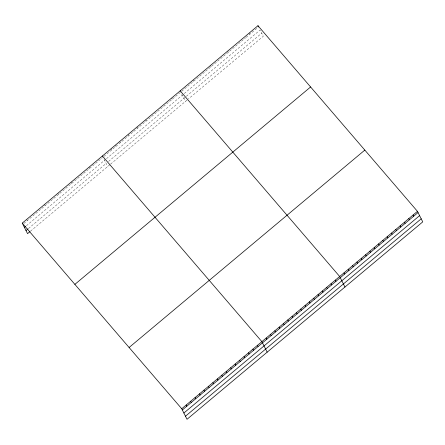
<?xml version="1.0" encoding="UTF-8"?>
<svg xmlns="http://www.w3.org/2000/svg" width="445" height="445" viewBox="0 0 445 445"><rect width="100%" height="100%" fill="white"/><g stroke="black" fill="none" stroke-linecap="round" stroke-linejoin="round"><path stroke-width="0.33" stroke-dasharray="2.23 1.67" d="M23.846 223.496L102.511 157.625M103.963 156.406L133.255 131.876M133.739 131.475L154.387 114.187M180.314 92.471L154.866 113.781L154.254 112.574M181.755 91.264L245.618 37.786M246.096 37.386L258.106 27.329M26.383 225.743L104.553 160.289M106.472 158.681L182.344 95.147M184.263 93.539L260.13 30.004L263.273 36.251L188.363 98.979M28.474 228.502L106.149 163.46M108.547 161.446L185.854 96.71M186.338 96.304L261.727 33.175M30.516 231.166L110.093 164.522M110.577 164.122L187.885 99.385M249.334 32.958L249.94 34.165M227.723 51.053L228.33 52.26M210.435 65.526L211.047 66.739M193.152 80L193.759 81.213M181.827 94.123L185.482 101.393M171.542 98.095L172.154 99.307M145.615 119.811L146.221 121.023M136.971 127.048L137.577 128.26M128.327 134.284L128.933 135.497M119.683 141.527L120.289 142.734M115.361 145.142L115.973 146.355M111.039 148.763L111.651 149.971M104.035 159.26L107.696 166.536M89.039 167.186L89.645 168.399M71.228 182.1L71.84 183.312M57.872 193.286L58.479 194.498M44.511 204.472L45.123 205.685M26.7 219.385L27.312 220.598"/><path stroke-width="0.67" d="M22.25 223.117L257.972 25.715L417.449 211.353L422.75 221.883L187.028 419.285L181.727 408.749L22.25 223.117L27.551 233.647L30.021 231.578M24.408 227.401L25.398 226.572M25.999 230.571L27.979 228.914M74.877 284.372L310.604 86.975M129.1 347.489L364.822 150.093M181.727 408.749L417.449 211.353M182.339 409.956L418.061 212.56M183.885 413.032L419.607 215.636M185.476 416.203L421.204 218.807M180.186 90.858L339.663 276.49L344.958 287.025M102.395 156L261.871 341.632L267.172 352.167M413.132 214.968L413.739 216.181M408.81 218.59L409.417 219.797M404.488 222.205L405.095 223.418M400.166 225.826L400.773 227.039M395.844 229.448L396.451 230.655M391.522 233.063L392.128 234.276M387.2 236.684L387.812 237.891M382.878 240.3L383.49 241.513M378.556 243.921L379.168 245.134M374.234 247.542L374.846 248.749M257.972 25.715L258.584 26.928M369.912 251.158L370.524 252.371M365.59 254.779L366.202 255.986M361.273 258.395L361.88 259.607M356.951 262.016L357.558 263.229M352.629 265.637L353.235 266.844M348.307 269.253L348.913 270.465M343.985 272.874L344.591 274.081M335.341 280.111L335.947 281.323M331.019 283.732L331.631 284.939M326.697 287.348L327.309 288.56M322.375 290.969L322.987 292.176M318.053 294.584L318.665 295.797M313.731 298.206L314.342 299.418M309.409 301.827L310.02 303.034M305.092 305.442L305.698 306.655M300.77 309.064L301.376 310.271M296.448 312.679L297.054 313.892M292.126 316.3L292.732 317.513M287.804 319.916L288.41 321.129M283.482 323.537L284.088 324.75M279.16 327.158L279.772 328.366M274.838 330.774L275.449 331.987M270.516 334.395L271.127 335.608M266.193 338.011L266.805 339.224M257.421 345.359L258.028 346.572M252.966 349.091L253.578 350.298M248.516 352.818L249.122 354.031M244.066 356.545L244.672 357.758M239.61 360.278L240.222 361.485M235.16 364.004L235.767 365.217M230.705 367.731L231.317 368.944M226.255 371.464L226.861 372.671M221.799 375.191L222.411 376.403M217.349 378.918L217.955 380.13M212.894 382.644L213.505 383.857M208.444 386.377L209.05 387.584M203.988 390.104L204.6 391.316M199.538 393.831L200.144 395.043M195.082 397.563L195.694 398.77M190.632 401.29L191.239 402.503M186.182 405.017L186.789 406.229"/></g></svg>
